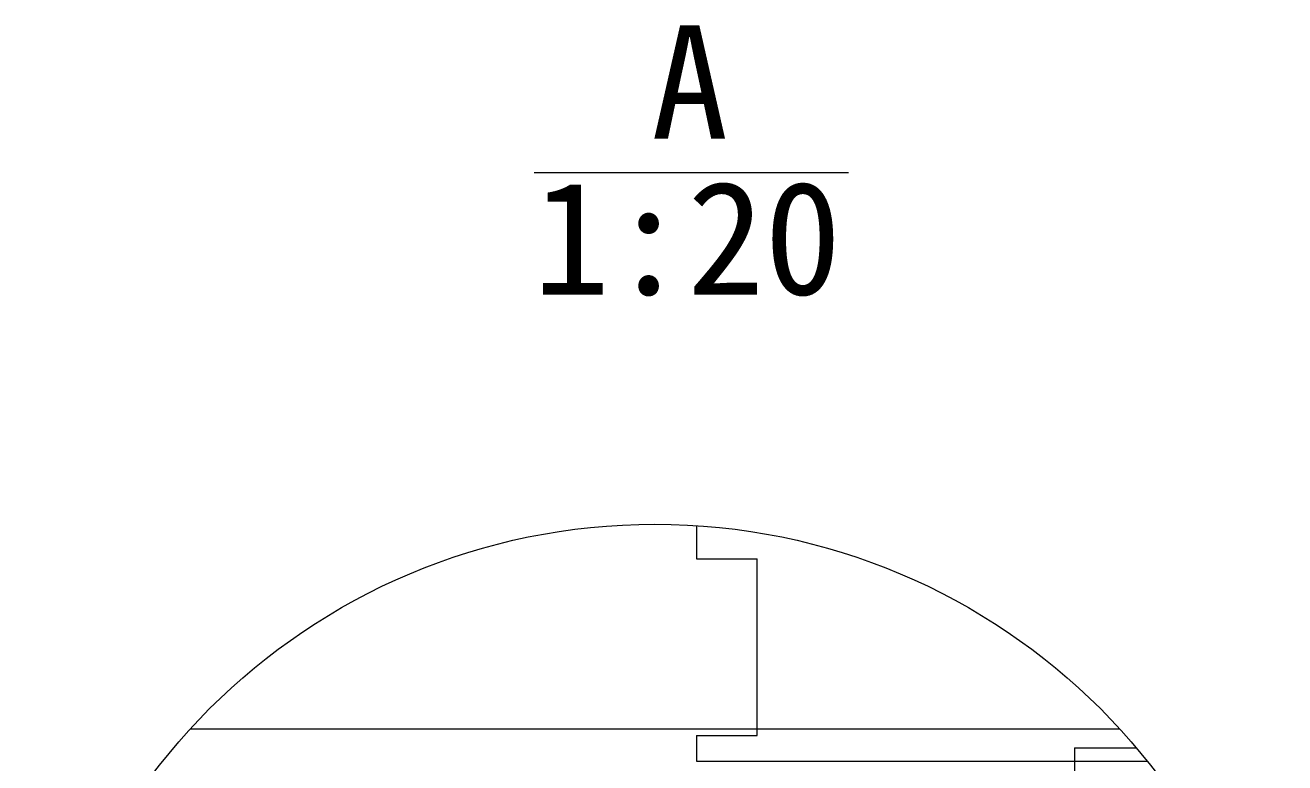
# Model space of a CAD drawing. Header units: millimetres. Extents: x -50460 to 50460, y -35640 to 35640.
# Drawn here: x -37611 to -32944, y 13948 to 16682 of the extents above; entities that cross this region are included whole.
import ezdxf

# ---------------------------------------------------------------- set-up
doc = ezdxf.new("R2010")
doc.units = ezdxf.units.MM
doc.linetypes.add('虚线', pattern=[2, 1, -1])
for name, color, linetype, lineweight in [('CONV', 4, 'Continuous', 18), ('EB0', 7, 'Continuous', 15), ('EB0_1', 7, 'Continuous', 15), ('尺寸线层', 4, 'Continuous', 18), ('细实线层', 3, 'Continuous', 18), ('虚线层', 100, '虚线', 18)]:
    doc.layers.add(name, color=color, linetype=linetype, lineweight=lineweight)
doc.styles.get("Standard").update_dxf_attribs({"font": ''})
doc.styles.get('Standard').set_extended_font_data('宋体')

# ---------------------------------------------------------------- blocks, each defined once
blk = doc.blocks.new('*X1170')
at = {"layer": '细实线层', "color": 0}
blk.add_line((-582.2, 0), (582.2, 0), dxfattribs=at)
at = {"layer": '尺寸线层', "color": 0, "char_height": 420, "line_spacing_factor": 1.37}
for s, insert, width, attachment_point in [('A', (-5.8, 126), 430.5, 8), ('1:20', (-15.2, -32.5), 1746.5, 2)]:
    blk.add_mtext(s, dxfattribs=dict(at, insert=insert, width=width, attachment_point=attachment_point))
blk = doc.blocks.new('*X1171')
at = {"layer": 'CONV'}
blk.add_line((-1722.1, 1575), (1722.1, 1575), dxfattribs=at)
at = {"layer": 'EB0'}
blk.add_line((1554.5, 1505.4), (1783.3, 1505.4), dxfattribs=at)
at = {"layer": 'EB0_1'}
for p, q in [((153.5, 2328.7), (153.5, 2205)), ((153.5, 2205), (378.6, 2205)), ((378.6, 2205), (378.6, 2205)), ((378.6, 1551), (378.6, 2205)), ((153.5, 1551), (153.5, 1455)), ((153.5, 1551), (378.6, 1551)), ((378.6, 1551), (378.6, 1551)), ((1554.5, 1505.4), (1554.5, 1371)), ((153.5, 1455), (1824.6, 1455)), ((378.6, 1455), (378.6, 1455))]:
    blk.add_line(p, q, dxfattribs=at)
at = {"layer": '尺寸线层'}
blk.add_circle((0, 0), 2333.7, dxfattribs=at)
at = {"layer": '虚线层', "linetype": '虚线', "lineweight": 18}
blk.add_line((1428.5, 1455), (1824.6, 1455), dxfattribs=at)

msp = doc.modelspace()

# ---------------------------------------------------------------- block references
at = {"layer": '尺寸线层'}
for name, p in [('*X1170', (-35142.891, 16135.723)), ('*X1171', (-35277.335, 12498.787))]:
    msp.add_blockref(name, p, dxfattribs=at)

doc.saveas('drawing.dxf')
